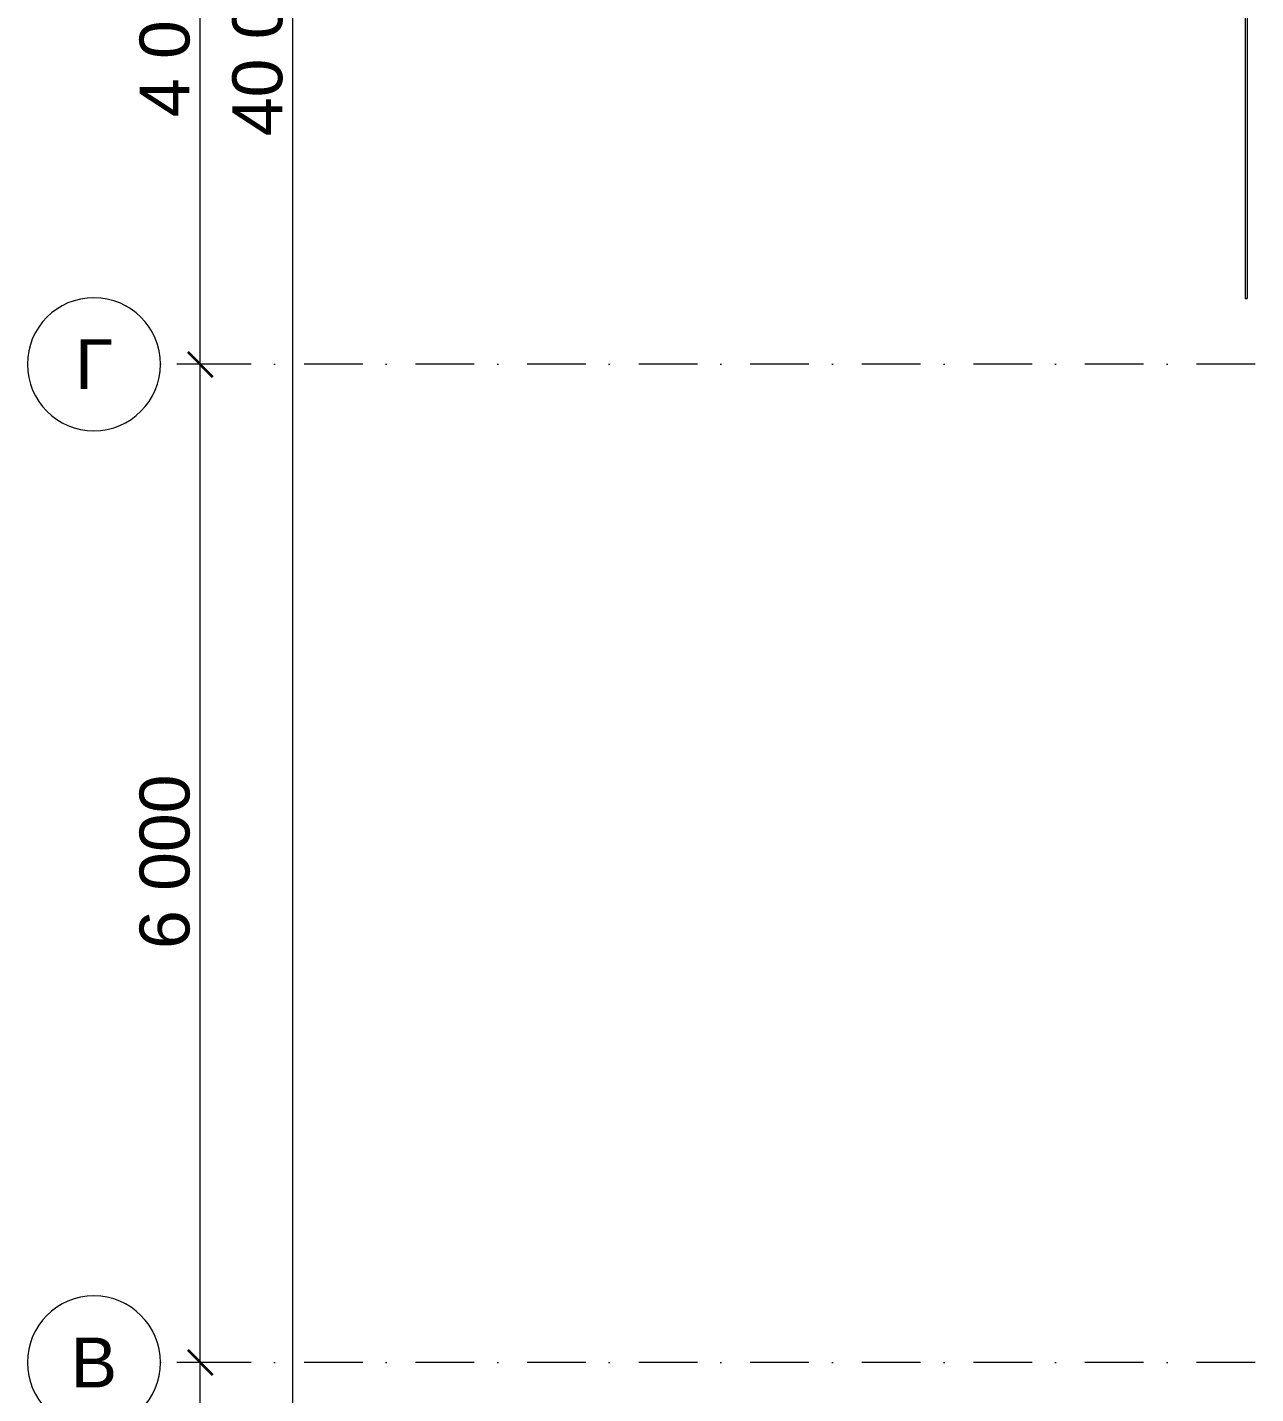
# Model space of a CAD drawing. Header units: millimetres. Extents: x -10605 to 103276, y -15987 to 52426.
# Drawn here: x -10605 to -3224, y 11812 to 20025 of the extents above; entities that cross this region are included whole.
import ezdxf
from ezdxf.enums import TextEntityAlignment as Align

# ---------------------------------------------------------------- set-up
doc = ezdxf.new("R2010")
doc.units = ezdxf.units.MM
doc.header["$MEASUREMENT"] = 0
doc.linetypes.add('Dot & Dashed', pattern=[670.277762, 352.777767, -176.388884, 0, -141.111112])
doc.layers.add('Оси', color=7, linetype='Continuous')
for name, color, linetype, lineweight in [('Оси_Ном._пера__200', 7, 'Continuous', 0), ('Оси_Ном._пера__97', 7, 'Continuous', 35), ('Оси_Ном._пера__99', 7, 'Continuous', 15), ('Стены _Ном._пера__99', 7, 'Continuous', 15)]:
    doc.layers.add(name, color=color, linetype=linetype, lineweight=lineweight)
doc.styles.add('РЎР“Р•РќР•Р\xa0РР\xa0_РЎРўРР›Р¬_1', font='arial.ttf')
doc.dimstyles.new('СГЕНЕРИР_СТИЛЬ__3', dxfattribs={"dimtxt": 300, "dimasz": 142.5, "dimexe": 0.18, "dimexo": 0.0625, "dimgap": 0.09, "dimtad": 1, "dimdec": 4, "dimzin": 0, "dimdsep": 46, "dimtxsty": 'РЎР“Р•РќР•Р\xa0РР\xa0_РЎРўРР›Р¬_1', "dimblk": 'ARROWHEAD_6', "dimblk1": 'ARROWHEAD_6', "dimblk2": 'ARROWHEAD_6', "dimcen": 0.09, "dimse1": 1, "dimse2": 1, "dimadec": 0, "dimazin": 0, "dimtfac": 1, "dimtdec": 4, "dimtmove": 0, "dimatfit": 3, "dimfxl": 1, "dimtolj": 1, "dimtzin": 0, "dimarcsym": 0})

# ---------------------------------------------------------------- blocks, each defined once
blk = doc.blocks.new('Стандартный Маркер Сетки')
at = {"layer": 'Оси_Ном._пера__200', "color": 7, "linetype": 'Dot & Dashed', "lineweight": 0}
for p in [(0, 0), (107805.4, 0)]:
    blk.add_line(p, (107805.4, 0), dxfattribs=at)
blk.add_point((107805.4, 0), dxfattribs=at)
blk.add_point((107805.4, 0), dxfattribs=at)
at = {"layer": 'Оси_Ном._пера__99', "color": 7, "linetype": 'Continuous', "lineweight": 15}
blk.add_circle((108205.4, 0), 400, dxfattribs=at)
at = {"layer": 'Оси_Ном._пера__200', "color": 7, "lineweight": 0, "style": 'РЎР“Р•РќР•Р\xa0РР\xa0_РЎРўРР›Р¬_1'}
blk.add_attdef('AC_MarkerText_1', text='', height=300, dxfattribs=at).set_placement((108205.4, 150), align=Align.TOP_CENTER)
blk = doc.blocks.new('3D текст 27_13')
at = {"layer": 'Стены _Ном._пера__99', "color": 7, "linetype": 'Continuous', "lineweight": 15}
for q in [(0, 0), (3209.51, -10)]:
    blk.add_line((3209.51, 0), q, dxfattribs=at)
at = {"layer": 'Стены _Ном._пера__99', "color": 7, "linetype": 'Continuous', "lineweight": 15, "flags": 128}
blk.add_lwpolyline([(0, 0), (0, -10), (3209.51, -10), (3209.51, 0)], close=True, dxfattribs=at)
at = {"layer": 'Стены _Ном._пера__99', "color": 7, "linetype": 'Continuous', "lineweight": 15}
blk.add_point((3209.51, 0), dxfattribs=at)
blk = doc.blocks.new('*D1129')
at = {"layer": 'Оси_Ном._пера__200', "color": 7, "linetype": 'Continuous', "lineweight": 0}
for p, q in [((-9009.4, 40000), (-9009.4, 40112.5)), ((-8868.8, 40000), (-9150, 40000)), ((-9009.4, 0), (-9009.4, 40000)), ((-8868.8, 0), (-9150, 0)), ((-9009.4, -112.5), (-9009.4, 0))]:
    blk.add_line(p, q, dxfattribs=at)
at = {"layer": 'Оси_Ном._пера__97', "color": 7, "linetype": 'Continuous', "lineweight": 35}
for p, q in [((-8934.4, 39925), (-9084.4, 40075)), ((-9084.4, 75), (-8934.4, -75))]:
    blk.add_line(p, q, dxfattribs=at)
at = {"layer": 'Оси_Ном._пера__200', "color": 7, "lineweight": 0, "insert": (-9069.4, 19370.8), "char_height": 300, "attachment_point": 7, "rotation": 90, "style": 'РЎР“Р•РќР•Р\xa0РР\xa0_РЎРўРР›Р¬_1'}
blk.add_mtext('\\A1;{\\pql;\\fArial|b0|i0|c204|p0;\\W1.000000;40\xa0000}', dxfattribs=at)
blk = doc.blocks.new('ARROWHEAD_6')
at = {"color": 0, "linetype": 'Continuous', "lineweight": 0}
for p, q in [((0, 0), (-1, 0)), ((-0.5, -0.5), (0.5, 0.5))]:
    blk.add_line(p, q, dxfattribs=at)
blk = doc.blocks.new('*D1130')
at = {"layer": 'Оси_Ном._пера__200', "color": 7, "linetype": 'Continuous', "lineweight": 0}
for p, q in [((-9566.8, 6000), (-9566.8, 12000)), ((-9426.2, 6000), (-9707.4, 6000)), ((-9566.8, 0), (-9566.8, 6000)), ((-9426.2, 0), (-9707.4, 0)), ((-9566.8, -112.5), (-9566.8, 0))]:
    blk.add_line(p, q, dxfattribs=at)
at = {"layer": 'Оси_Ном._пера__97', "color": 7, "linetype": 'Continuous', "lineweight": 35}
for p, q in [((-9641.8, 6075), (-9491.8, 5925)), ((-9641.8, 75), (-9491.8, -75))]:
    blk.add_line(p, q, dxfattribs=at)
at = {"layer": 'Оси_Ном._пера__200', "color": 7, "lineweight": 0, "insert": (-9626.8, 2485.2), "char_height": 300, "attachment_point": 7, "rotation": 90, "style": 'РЎР“Р•РќР•Р\xa0РР\xa0_РЎРўРР›Р¬_1'}
blk.add_mtext('\\A1;{\\pql;\\fArial|b0|i0|c204|p0;\\W1.000000;6\xa0000}', dxfattribs=at)
blk = doc.blocks.new('*D1131')
at = {"layer": 'Оси_Ном._пера__200', "color": 7, "linetype": 'Continuous', "lineweight": 0}
for p, q in [((-9426.2, 12000), (-9707.4, 12000)), ((-9566.8, 6000), (-9566.8, 12000))]:
    blk.add_line(p, q, dxfattribs=at)
at = {"layer": 'Оси_Ном._пера__97', "color": 7, "linetype": 'Continuous', "lineweight": 35}
for p, q in [((-9641.8, 12075), (-9491.8, 11925)), ((-9641.8, 6075), (-9491.8, 5925))]:
    blk.add_line(p, q, dxfattribs=at)
at = {"layer": 'Оси_Ном._пера__200', "color": 7, "lineweight": 0, "insert": (-9626.8, 8485.2), "char_height": 300, "attachment_point": 7, "rotation": 90, "style": 'РЎР“Р•РќР•Р\xa0РР\xa0_РЎРўРР›Р¬_1'}
blk.add_mtext('\\A1;{\\pql;\\fArial|b0|i0|c204|p0;\\W1.000000;6\xa0000}', dxfattribs=at)
blk = doc.blocks.new('*D1132')
at = {"layer": 'Оси_Ном._пера__200', "color": 7, "linetype": 'Continuous', "lineweight": 0}
for p, q in [((-9426.2, 18000), (-9707.4, 18000)), ((-9566.8, 12000), (-9566.8, 18000)), ((-9426.2, 12000), (-9707.4, 12000))]:
    blk.add_line(p, q, dxfattribs=at)
at = {"layer": 'Оси_Ном._пера__97', "color": 7, "linetype": 'Continuous', "lineweight": 35}
for p, q in [((-9641.8, 18075), (-9491.8, 17925)), ((-9641.8, 12075), (-9491.8, 11925))]:
    blk.add_line(p, q, dxfattribs=at)
at = {"layer": 'Оси_Ном._пера__200', "color": 7, "lineweight": 0, "insert": (-9626.8, 14485.2), "char_height": 300, "attachment_point": 7, "rotation": 90, "style": 'РЎР“Р•РќР•Р\xa0РР\xa0_РЎРўРР›Р¬_1'}
blk.add_mtext('\\A1;{\\pql;\\fArial|b0|i0|c204|p0;\\W1.000000;6\xa0000}', dxfattribs=at)
blk = doc.blocks.new('*D1133')
at = {"layer": 'Оси_Ном._пера__200', "color": 7, "linetype": 'Continuous', "lineweight": 0}
for p, q in [((-9426.2, 22000), (-9707.4, 22000)), ((-9566.8, 18000), (-9566.8, 22000)), ((-9426.2, 18000), (-9707.4, 18000))]:
    blk.add_line(p, q, dxfattribs=at)
at = {"layer": 'Оси_Ном._пера__97', "color": 7, "linetype": 'Continuous', "lineweight": 35}
for p, q in [((-9641.8, 22075), (-9491.8, 21925)), ((-9641.8, 18075), (-9491.8, 17925))]:
    blk.add_line(p, q, dxfattribs=at)
at = {"layer": 'Оси_Ном._пера__200', "color": 7, "lineweight": 0, "insert": (-9626.8, 19485.2), "char_height": 300, "attachment_point": 7, "rotation": 90, "style": 'РЎР“Р•РќР•Р\xa0РР\xa0_РЎРўРР›Р¬_1'}
blk.add_mtext('\\A1;{\\pql;\\fArial|b0|i0|c204|p0;\\W1.000000;4\xa0000}', dxfattribs=at)

msp = doc.modelspace()

# ---------------------------------------------------------------- block references
at = {"layer": 'Оси', "color": 8, "linetype": 'Continuous', "lineweight": 0, "true_color": 0x747474}
ref = msp.add_blockref('Стандартный Маркер Сетки', (98000.00007, 18000), dxfattribs=dict(at, xscale=-1, zscale=1000))
ref.add_attrib('AC_MarkerText_1', 'Г', dxfattribs={"layer": 'Оси_Ном._пера__200', "color": 7, "lineweight": 0, "height": 300, "style": 'РЎР“Р•РќР•Р\xa0РР\xa0_РЎРўРР›Р¬_1'}).set_placement((-10205.44879, 18150), align=Align.TOP_CENTER)
ref = msp.add_blockref('Стандартный Маркер Сетки', (98000.00007, 12000), dxfattribs=dict(at, xscale=-1, zscale=1000))
ref.add_attrib('AC_MarkerText_1', 'В', dxfattribs={"layer": 'Оси_Ном._пера__200', "color": 7, "lineweight": 0, "height": 300, "style": 'РЎР“Р•РќР•Р\xa0РР\xa0_РЎРўРР›Р¬_1'}).set_placement((-10205.44879, 12150), align=Align.TOP_CENTER)
at = {"layer": 'Стены _Ном._пера__99', "color": 7, "linetype": 'Continuous', "lineweight": 15, "xscale": -1, "zscale": 1000, "rotation": 90}
msp.add_blockref('3D текст 27_13', (-3284.27359, 21604.75507), dxfattribs=at)

# ---------------------------------------------------------------- dimensions: what is measured, and where the dimension line sits
at = {"layer": 'Оси', "color": 7, "linetype": 'Continuous', "lineweight": 0}
for base, p1, p2, picture, middle in [((-9009.3853543267, 40000.0000478516), (-10205.4487926866, 0), (-10205.4487926866, 40000.0000478516), '*D1129', (-9219.3853567108, 19999.5830456314)), ((-9566.7889167368, 22000.0000478516), (-10205.4487926866, 18000), (-10205.4487926866, 22000.0000478516), '*D1133', (-9776.7889191209, 19999.8380519524)), ((-9566.78892, 18000), (-10205.44879, 12000), (-10205.44879, 18000), '*D1132', (-9776.78892, 14999.83803)), ((-9566.78892, 12000), (-10205.44879, 6000), (-10205.44879, 12000), '*D1131', (-9776.78892, 8999.83803)), ((-9566.78892, 6000), (-10205.44879, 0), (-10205.44879, 6000), '*D1130', (-9776.78892, 2999.83803))]:
    dim = msp.add_linear_dim(base=base, p1=p1, p2=p2, angle=90, dimstyle='СГЕНЕРИР_СТИЛЬ__3', dxfattribs=at)
    dim.commit()
    dim.dimension.update_dxf_attribs({"geometry": picture, "text_midpoint": middle, "dimtype": 160, "text_rotation": 90})

doc.saveas('drawing.dxf')
